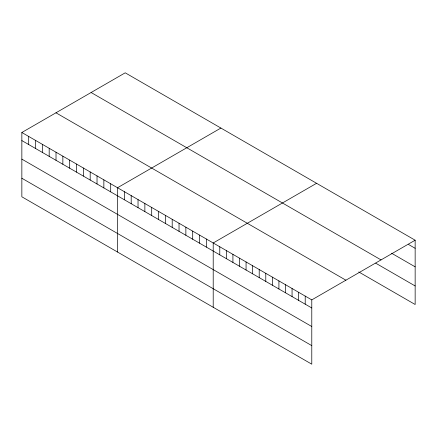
<?xml version="1.0" encoding="UTF-8"?>
<svg xmlns="http://www.w3.org/2000/svg" width="437" height="437" viewBox="0 0 437 437"><rect width="100%" height="100%" fill="white"/><g stroke="black" fill="none" stroke-linecap="round" stroke-linejoin="round"><path stroke-width="0.66" d="M21.85 132.498L311.783 299.886L311.783 364.185L21.85 196.792L21.85 132.498L125.217 72.815L415.15 240.208L415.15 304.502L358.744 271.94M220.898 128.057L117.526 187.735L117.526 252.034M316.574 183.294L213.207 242.972L213.207 307.271M311.783 299.886L415.15 240.208M408.579 244.502L415.15 248.292M391.601 253.247L415.15 266.843M91.109 92.513L381.037 259.9M375.722 263.189L415.15 285.956M55.963 112.801L345.891 280.193M21.85 140.583L311.783 307.97M21.85 159.134L311.783 326.521M21.85 178.241L311.783 345.634M305.212 296.095L305.212 304.179M298.64 292.298L298.64 300.383M292.063 288.502L292.063 296.592M285.492 284.711L285.492 292.795M278.921 280.915L278.921 288.999M272.349 277.124L272.349 285.208M265.778 273.327L265.778 281.412M259.207 269.531L259.207 277.621M252.635 265.74L252.635 273.824M246.064 261.943L246.064 270.033M239.492 258.152L239.492 266.237M232.921 254.356L232.921 262.44M226.35 250.565L226.35 258.649M219.778 246.768L219.778 254.853M206.373 239.028L206.373 247.113M199.534 235.084L199.534 243.169M192.701 231.135L192.701 239.225M185.867 227.191L185.867 235.275M179.033 223.247L179.033 231.331M172.2 219.298L172.2 227.387M165.366 215.354L165.366 223.438M158.533 211.41L158.533 219.494M151.699 207.466L151.699 215.55M144.865 203.516L144.865 211.601M138.032 199.572L138.032 207.657M131.193 195.629L131.193 203.713M124.359 191.679L124.359 199.769M110.692 183.791L110.692 191.876M103.859 179.842L103.859 187.932M97.025 175.898L97.025 183.982M90.191 171.954L90.191 180.039M83.358 168.005L83.358 176.095M76.524 164.061L76.524 172.145M69.691 160.117L69.691 168.201M62.857 156.167L62.857 164.257M56.018 152.223L56.018 160.308M49.184 148.28L49.184 156.364M42.351 144.336L42.351 152.42M35.517 140.386L35.517 148.471M28.684 136.442L28.684 144.527"/></g></svg>
